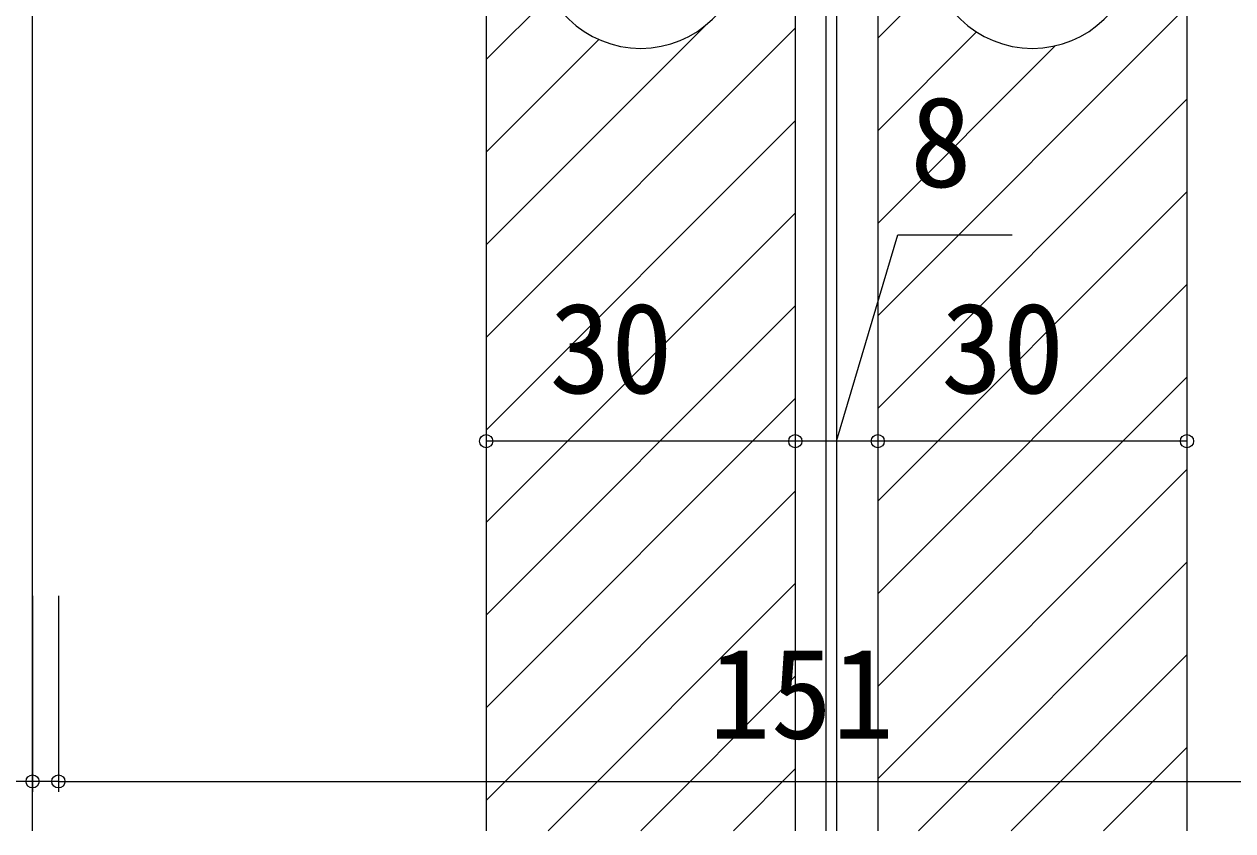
# Model space of a CAD drawing. Units: millimetres, scale not verified. Extents: x -525 to 525, y -783 to 779.
# Drawn here: x -352.8 to -235.5, y 361.6 to 439.8 of the extents above; entities that cross this region are included whole.
import ezdxf
from ezdxf.enums import TextEntityAlignment as Align

# ---------------------------------------------------------------- set-up
doc = ezdxf.new("R2010")
doc.units = ezdxf.units.MM
doc.header["$LTSCALE"] = 4
for name, color, linetype in [('0-5_YKK_12', 2, 'Continuous'), ('0-6_YKK_13', 4, 'Continuous'), ('0-8_YKK_D', 6, 'Continuous')]:
    doc.layers.add(name, color=color, linetype=linetype)
doc.styles.add('ＭＳ ゴシック', font='')
doc.styles.get('ＭＳ ゴシック').set_extended_font_data('MS Gothic')

msp = doc.modelspace()

# ---------------------------------------------------------------- linework, layer by layer
at = {"layer": '0-5_YKK_12'}
for p, q in [((-273.999, 550.445), (-273.999, 361.557)), ((-351.999, 361.557), (-351.999, 502.945)), ((-307.999, 481.945), (-307.999, 361.557)), ((-277.999, 481.945), (-277.999, 361.557)), ((-269.999, 481.945), (-269.999, 361.557)), ((-239.999, 481.945), (-239.999, 361.557)), ((-274.999, 361.557), (-274.999, 475.945)), ((-269.999, 438.429), (-264.401, 444.028)), ((-307.999, 436.35), (-301.75, 442.599)), ((-269.999, 411.488), (-239.999, 441.488)), ((-307.999, 418.389), (-286.761, 439.628)), ((-307.999, 409.409), (-277.999, 439.409)), ((-269.999, 429.449), (-260.412, 439.036)), ((-307.999, 427.37), (-297.062, 438.307)), ((-269.999, 420.468), (-252.772, 437.696)), ((-269.999, 402.508), (-239.999, 432.508)), ((-307.999, 400.429), (-277.999, 430.429)), ((-269.999, 393.528), (-239.999, 423.528)), ((-307.999, 391.449), (-277.999, 421.449)), ((-269.999, 384.547), (-239.999, 414.547)), ((-307.999, 382.468), (-277.999, 412.468)), ((-269.999, 375.567), (-239.999, 405.567)), ((-307.999, 373.488), (-277.999, 403.488)), ((-269.999, 366.587), (-239.999, 396.587)), ((-307.999, 364.508), (-277.999, 394.508)), ((-266.049, 361.557), (-239.999, 387.607)), ((-301.97, 361.557), (-277.999, 385.528)), ((-257.068, 361.557), (-239.999, 378.626)), ((-292.989, 361.557), (-277.999, 376.547)), ((-248.088, 361.557), (-239.999, 369.646)), ((-284.009, 361.557), (-277.999, 367.567))]:
    msp.add_line(p, q, dxfattribs=at)
at = {"layer": '0-6_YKK_13'}
for centre in [(-292.999, 447.449), (-254.999, 447.449)]:
    msp.add_arc(centre, 10.005, 181.79037, 358.25523, dxfattribs=at)
at = {"layer": '0-8_YKK_D'}
for p, q in [((-277.999, 399.35), (-307.999, 399.35)), ((-269.999, 399.349), (-277.999, 399.349)), ((-239.999, 399.349), (-269.999, 399.349)), ((-277.999, 398.35), (-277.999, 398.349)), ((-351.999, 384.35), (-351.999, 365.35)), ((-349.499, 384.35), (-349.499, 365.35)), ((-349.499, 384.35), (-349.499, 365.35)), ((-351.999, 366.35), (-380.327, 366.35)), ((-349.499, 366.35), (-351.999, 366.35)), ((-349.499, 366.35), (-346.949, 366.35)), ((-349.499, 366.35), (-198.499, 366.35))]:
    msp.add_line(p, q, dxfattribs=at)
msp.add_lwpolyline([(-273.999, 399.349), (-268.047, 419.349), (-256.956, 419.349)], dxfattribs=at)
for centre in [(-307.999, 399.35), (-277.999, 399.35), (-277.999, 399.349), (-269.999, 399.349), (-269.999, 399.349), (-239.999, 399.349), (-351.999, 366.35), (-349.499, 366.35), (-349.499, 366.35)]:
    msp.add_circle(centre, 0.637, dxfattribs=at)

# ---------------------------------------------------------------- texts
at = {"layer": '0-8_YKK_D', "style": 'ＭＳ ゴシック'}
for s, p in [('8', (-266.865, 421.349)), ('30', (-301.863, 401.35)), ('30', (-263.863, 401.349)), ('151', (-286.374, 367.85))]:
    msp.add_text(s, height=8.798, dxfattribs=at).set_placement(p, align=Align.BOTTOM_LEFT)

doc.saveas('drawing.dxf')
